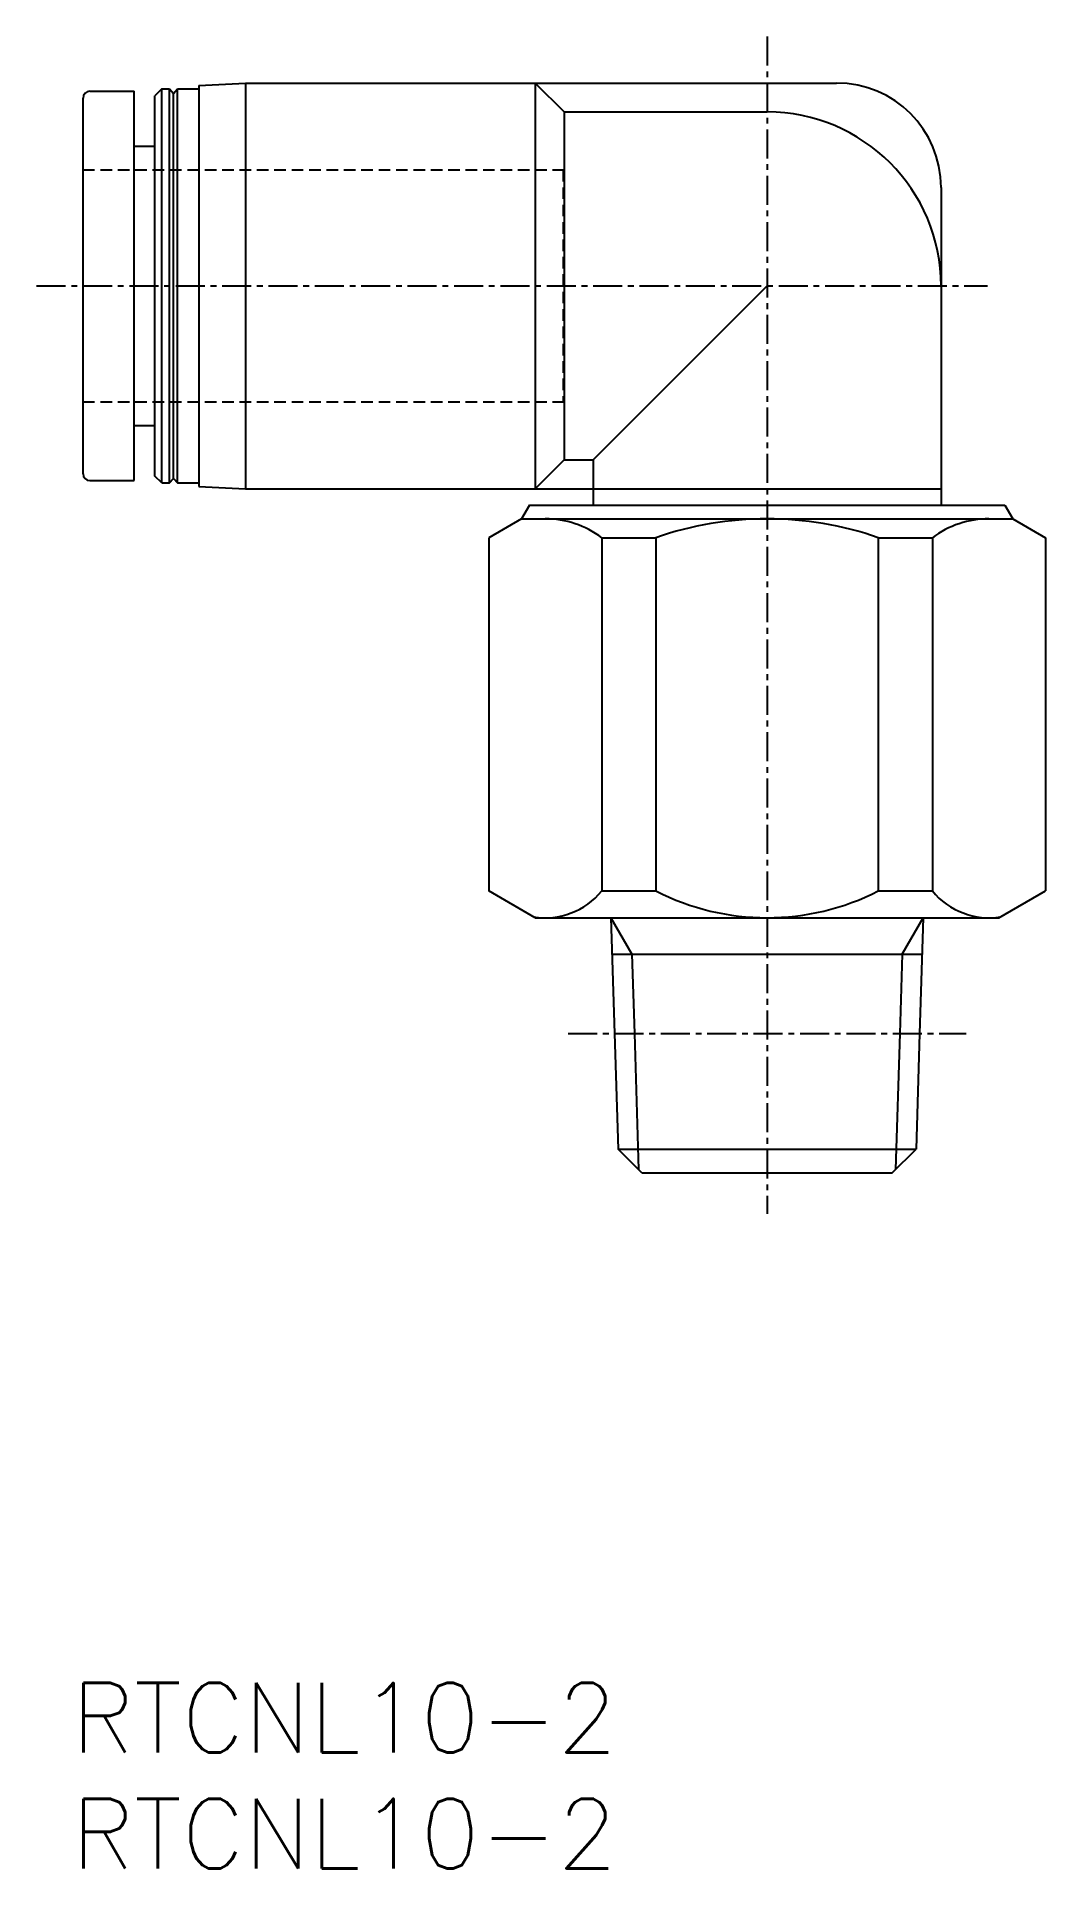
# Model space of a CAD drawing. Extents: x -1.5 to 42, y 0 to 79.
import ezdxf

# ---------------------------------------------------------------- set-up
doc = ezdxf.new("R2010")
doc.units = 0
doc.linetypes.add('CENTER', pattern=[2, 1.25, -0.25, 0.25, -0.25])
doc.linetypes.add('DASHED', pattern=[0.75, 0.5, -0.25])
doc.layers.get('0').update_dxf_attribs({"linetype": 'CONTINUOUS'})
doc.layers.add('CENTER', color=1, linetype='CENTER')
doc.styles.get("Standard").update_dxf_attribs({"font": 'txt.shx'})

# ---------------------------------------------------------------- blocks, each defined once
blk = doc.blocks.new('*U7')
at = {"color": 7, "linetype": 'CONTINUOUS'}
blk.add_text('RTCNL10-2', height=3, dxfattribs=at).set_placement((0, 0))
blk = doc.blocks.new('*U8')
at = {"color": 7, "linetype": 'CONTINUOUS'}
blk.add_text('RTCNL10-2', height=3, dxfattribs=at).set_placement((0, 5))

msp = doc.modelspace()

# ---------------------------------------------------------------- linework, layer by layer
at = {"color": 7, "linetype": 'CONTINUOUS'}
for p, q in [((0.8, 76.65), (2.7, 76.65)), ((2.7, 59.85), (2.7, 76.65)), ((3.9, 76.75), (3.6, 76.45)), ((3.9, 76.75), (4.225, 76.75)), ((3.9, 59.75), (3.9, 76.75)), ((4.225, 76.75), (4.4, 76.55)), ((4.225, 59.75), (4.225, 76.75)), ((4.4, 76.55), (4.575, 76.75)), ((4.575, 76.75), (5.5, 76.75)), ((4.575, 59.75), (4.575, 76.75)), ((5.5, 76.895), (7.5, 77)), ((5.5, 76.895), (5.5, 59.605)), ((7.5, 77), (33, 77)), ((7.5, 77), (7.5, 59.5)), ((20, 77), (20, 59.5)), ((20, 77), (21.25, 75.75)), ((0.5, 60.15), (0.5, 76.35)), ((3.6, 60.05), (3.6, 76.45)), ((4.4, 59.95), (4.4, 76.55)), ((21.25, 75.75), (30, 75.75)), ((21.25, 75.75), (21.25, 60.75)), ((2.7, 74.275), (3.6, 74.275)), ((37.5, 72.5), (37.5, 59.5)), ((22.5, 60.75), (30, 68.25)), ((2.7, 62.225), (3.6, 62.225)), ((3.9, 59.75), (3.6, 60.05)), ((20, 59.5), (21.25, 60.75)), ((21.25, 60.75), (22.5, 60.75)), ((22.5, 60.75), (22.5, 59.5)), ((0.8, 59.85), (2.7, 59.85)), ((3.9, 59.75), (4.225, 59.75)), ((4.225, 59.75), (4.4, 59.95)), ((4.4, 59.95), (4.575, 59.75)), ((4.575, 59.75), (5.5, 59.75)), ((5.5, 59.605), (7.5, 59.5)), ((7.5, 59.5), (37.5, 59.5)), ((22.5, 59.5), (22.5, 58.8)), ((37.5, 59.5), (37.5, 58.8)), ((19.75, 58.8), (19.404, 58.2)), ((19.75, 58.8), (40.25, 58.8)), ((40.25, 58.8), (40.596, 58.2)), ((19.404, 58.2), (18, 57.39)), ((19.404, 58.2), (40.596, 58.2)), ((40.596, 58.2), (42, 57.39)), ((18, 57.39), (18, 42.155)), ((22.872, 57.39), (25.204, 57.39)), ((22.872, 57.39), (22.872, 42.155)), ((25.204, 57.39), (25.204, 42.155)), ((34.796, 57.39), (34.796, 42.155)), ((34.796, 57.39), (37.128, 57.39)), ((37.128, 57.39), (37.128, 42.155)), ((42, 57.39), (42, 42.155)), ((20, 41), (18, 42.155)), ((22.872, 42.155), (25.204, 42.155)), ((34.796, 42.155), (37.128, 42.155)), ((40, 41), (42, 42.155)), ((20, 41), (40, 41)), ((23.266, 41), (24.171, 39.432)), ((23.266, 41), (23.422, 36.01)), ((35.829, 39.432), (36.734, 41)), ((36.734, 41), (36.579, 36.01)), ((23.315, 39.432), (36.685, 39.432)), ((24.171, 39.432), (24.277, 36.01)), ((35.829, 39.432), (35.722, 36.01)), ((23.422, 36.01), (23.577, 31.023)), ((24.277, 36.01), (24.461, 30.139)), ((35.722, 36.01), (35.539, 30.139)), ((36.579, 36.01), (36.423, 31.023)), ((24.6, 30), (23.577, 31.023)), ((23.577, 31.023), (36.423, 31.023)), ((35.4, 30), (36.423, 31.023)), ((24.6, 30), (35.4, 30))]:
    msp.add_line(p, q, dxfattribs=at)
at = {"color": 3, "linetype": 'DASHED'}
for p, q in [((0.5, 73.25), (21.2, 73.25)), ((21.2, 73.25), (21.2, 63.25)), ((0.5, 63.25), (21.2, 63.25))]:
    msp.add_line(p, q, dxfattribs=at)
at = {"color": 7, "linetype": 'CONTINUOUS'}
for centre, radius, start, end in [((0.8, 76.35), 0.3, 90, 180), ((33, 72.5), 4.5, 0, 90), ((30, 68.25), 7.5, 0, 90), ((0.8, 60.15), 0.3, 180, 270), ((20.436, 54.134), 4.066, 53.19696, 90), ((30, 43.604), 14.596, 70.81845, 109.18155), ((39.564, 54.134), 4.066, 90, 126.80304), ((20.436, 44.147), 3.147, 260.72646, 320.72646), ((30, 51.537), 10.537, 242.92502, 297.07498), ((39.564, 44.147), 3.147, 219.27354, 279.27354)]:
    msp.add_arc(centre, radius, start, end, dxfattribs=at)
at = {"layer": 'CENTER', "color": 1, "linetype": 'CENTER'}
for p, q in [((30, 79), (30, 28.222)), ((-1.5, 68.25), (39.5, 68.25)), ((21.421, 36.01), (38.579, 36.01))]:
    msp.add_line(p, q, dxfattribs=at)

# ---------------------------------------------------------------- block references
at = {"color": 7, "linetype": 'CONTINUOUS'}
for name in ['*U8', '*U7']:
    msp.add_blockref(name, (0, 0), dxfattribs=at)

doc.saveas('drawing.dxf')
